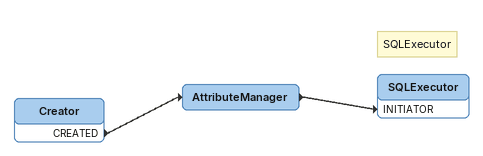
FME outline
Creator
    CREATED -> AttributeManager
AttributeManager
    -> SQLExecutor [INITIATOR]
Note: SQLExecutor
SQLExecutor
